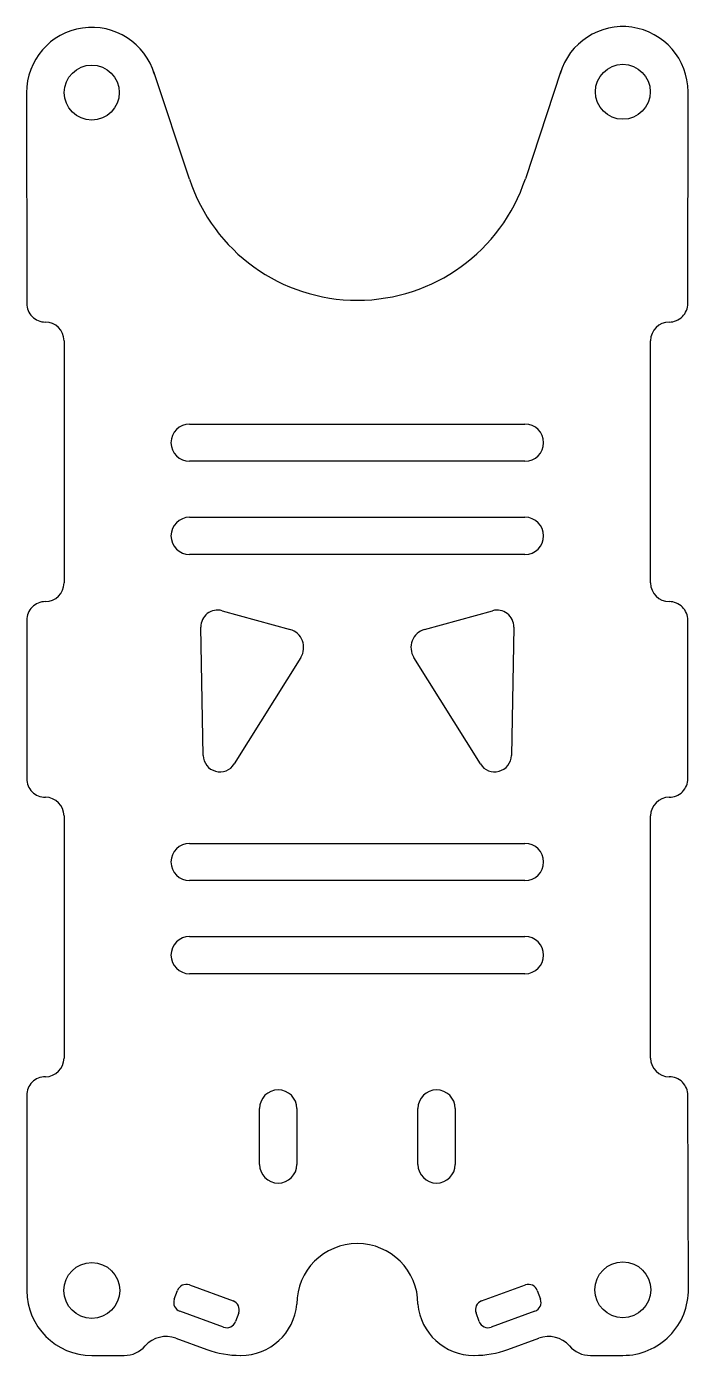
# Model space of a CAD drawing. Header units: millimetres. Extents: x -17.8 to 17.8, y -35.9 to 35.5.
import ezdxf

# ---------------------------------------------------------------- set-up
doc = ezdxf.new("R2010")
doc.units = ezdxf.units.MM
doc.layers.add('CUTOUTS', color=1, linetype='CONTINUOUS')
doc.layers.add('PERIMETER', color=5, linetype='CONTINUOUS')

msp = doc.modelspace()

# ---------------------------------------------------------------- linework, layer by layer
at = {"layer": 'CUTOUTS'}
for p, q in [((-9.018, 14.129), (8.982, 14.129)), ((8.982, 12.129), (-9.018, 12.129)), ((-9.018, 9.129), (8.982, 9.129)), ((8.982, 7.129), (-9.018, 7.129)), ((-7.277, 4.111), (-3.63, 3.102)), ((3.594, 3.102), (7.241, 4.111)), ((-8.285, -3.656), (-8.417, 3.23)), ((8.381, 3.23), (8.249, -3.656)), ((-3.049, 1.609), (-6.622, -4.112)), ((6.586, -4.112), (3.013, 1.609)), ((-9.018, -8.371), (8.982, -8.371)), ((8.982, -10.371), (-9.018, -10.371)), ((-9.018, -13.371), (8.982, -13.371)), ((8.982, -15.371), (-9.018, -15.371)), ((-5.265, -25.601), (-5.265, -22.601)), ((-3.265, -22.601), (-3.265, -25.601)), ((3.235, -25.601), (3.235, -22.601)), ((5.235, -22.601), (5.235, -25.601)), ((-9.032, -32.071), (-6.683, -32.926)), ((6.652, -32.926), (9.001, -32.071)), ((-9.844, -32.839), (-9.673, -32.369)), ((9.642, -32.369), (9.813, -32.839)), ((-7.196, -34.335), (-9.545, -33.48)), ((9.514, -33.48), (7.165, -34.335)), ((-6.384, -33.567), (-6.555, -34.036)), ((6.524, -34.036), (6.353, -33.567))]:
    msp.add_line(p, q, dxfattribs=at)
for centre, radius in [((-14.268, 31.917), 1.475), ((14.232, 31.959), 1.475), ((-14.269, -32.364), 1.5), ((14.232, -32.33), 1.5)]:
    msp.add_circle(centre, radius, dxfattribs=at)
for centre, radius, start, end in [((-9.018, 13.129), 1, 90, 270), ((8.982, 13.129), 1, -90, 90), ((-9.018, 8.129), 1, 90, 270), ((8.982, 8.129), 1, -90, 90), ((-7.517, 3.244), 0.9, 74.53913, 180.86355), ((7.481, 3.244), 0.9, -0.86384, 105.46087), ((-3.897, 2.139), 1, -31.9935, 74.53913), ((3.861, 2.139), 1, 105.46087, 211.9935), ((-7.386, -3.635), 0.9, 181.32362, 328.0065), ((7.35, -3.635), 0.9, 211.9935, 358.67608), ((-9.018, -9.371), 1, 90, 270), ((8.982, -9.371), 1, -90, 90), ((-9.018, -14.371), 1, 90, 270), ((8.982, -14.371), 1, -90, 90), ((-4.265, -22.601), 1, 0, 180), ((4.235, -22.601), 1, 0, 180), ((-4.265, -25.601), 1, -180, 0), ((4.235, -25.601), 1, -180, 0), ((-9.203, -32.54), 0.5, 70, 160), ((9.172, -32.54), 0.5, 20, 110), ((-9.374, -33.01), 0.5, 160, 250), ((-6.854, -33.395), 0.5, -20, 70), ((6.823, -33.395), 0.5, 110, 200), ((9.343, -33.01), 0.5, -70, 20), ((-7.025, -33.865), 0.5, 250, 340), ((6.994, -33.865), 0.5, 200, 290)]:
    msp.add_arc(centre, radius, start, end, dxfattribs=at)
at = {"layer": 'PERIMETER'}
for p, q in [((-9.031, 27.27), (-10.947, 33.023)), ((-10.892, 32.843), (-10.907, 32.893)), ((10.909, 33.058), (9.002, 27.29)), ((10.869, 32.929), (10.865, 32.916)), ((-17.768, 31.906), (-17.758, 20.602)), ((17.722, 20.602), (17.732, 31.956)), ((-15.758, 18.602), (-15.758, 5.602)), ((15.722, 5.602), (15.722, 18.602)), ((-17.758, 3.602), (-17.758, -4.898)), ((17.722, -4.898), (17.722, 3.602)), ((-15.758, -6.898), (-15.758, -19.898)), ((15.722, -19.898), (15.722, -6.898)), ((-17.758, -21.898), (-17.756, -32.377)), ((17.753, -32.272), (17.722, -21.898)), ((-9.759, -34.925), (-8.094, -35.532)), ((8.063, -35.532), (9.728, -34.925)), ((-14.269, -35.851), (-12.523, -35.851)), ((-6.281, -35.851), (-6.265, -35.851)), ((6.235, -35.851), (6.25, -35.851)), ((12.492, -35.851), (14.238, -35.851))]:
    msp.add_line(p, q, dxfattribs=at)
for centre, radius, start, end in [((-14.268, 31.917), 3.5, 16.20782, 180.16962), ((14.232, 31.959), 3.5, -0.04764, 163.89856), ((-14.268, 31.917), 3.5, 15.34221, 18.41938), ((14.232, 31.959), 3.5, 161.70283, 164.12312), ((-0.018, 30.272), 9.5, 198.41938, 341.70283), ((-16.758, 20.602), 1, 179.98941, 270), ((16.722, 20.602), 1, -90, 0.01059), ((-16.758, 18.602), 1, 0, 90), ((16.722, 18.602), 1, 90, 180), ((-16.758, 5.602), 1, -90, 0), ((16.722, 5.602), 1, 180, 270), ((-16.758, 3.602), 1, 90, 180.01059), ((16.722, 3.602), 1, -0.01059, 90), ((-16.758, -4.898), 1, 179.98941, 270), ((16.722, -4.898), 1, -90, 0.01059), ((-16.758, -6.898), 1, 0, 90), ((16.722, -6.898), 1, 90, 180), ((-16.758, -19.898), 1, 270, 360), ((16.722, -19.898), 1, 180, 270), ((-16.758, -21.898), 1, 90, 180.01059), ((16.722, -21.898), 1, -0.01059, 90), ((-0.015, -33.1), 3.25, 0, 180), ((-14.269, -32.364), 3.487, 180.21743, 269.99983), ((14.232, -32.33), 3.521, -89.89807, 0.94635), ((-6.265, -32.84), 3.011, 270, 355.04164), ((6.235, -32.84), 3.011, 184.95836, 270), ((-10.272, -36.335), 1.5, 70, 138.6041), ((10.241, -36.335), 1.5, 41.3959, 110), ((-12.523, -34.351), 1.5, 270, 318.6041), ((-6.281, -30.551), 5.3, 250, 270), ((6.25, -30.551), 5.3, 270, 290), ((12.492, -34.351), 1.5, 221.3959, 270)]:
    msp.add_arc(centre, radius, start, end, dxfattribs=at)

doc.saveas('drawing.dxf')
